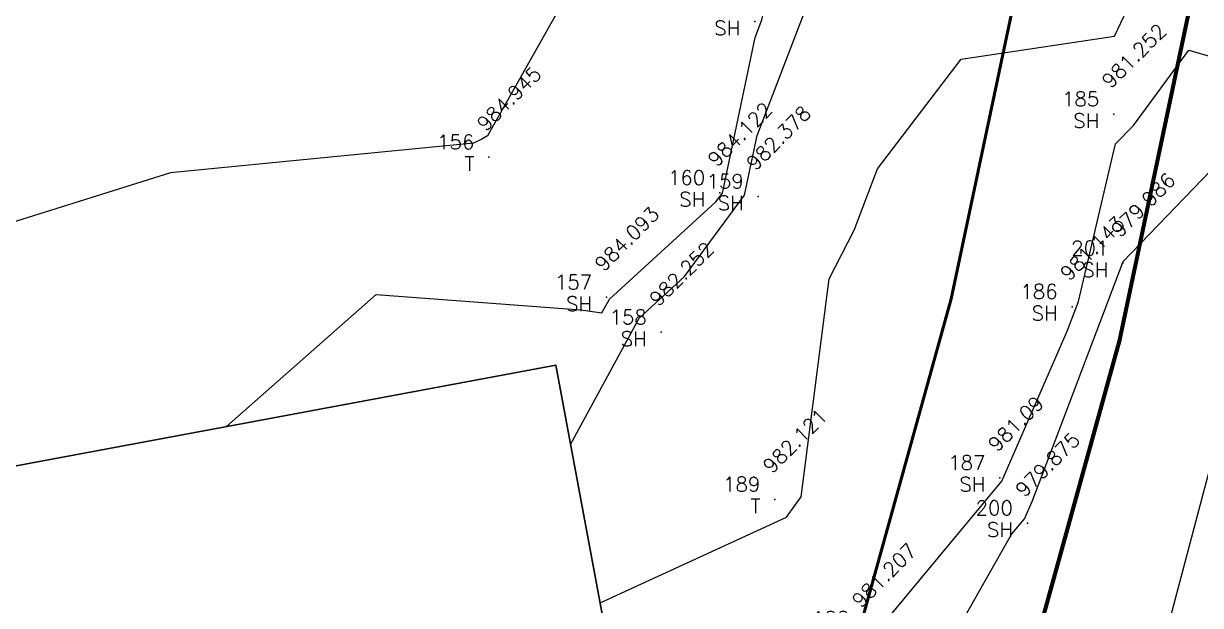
# Model space of a CAD drawing. Header units: metres. Extents: x 319894 to 3389272, y 120 to 6136017.
# Drawn here: x 320805.95 to 320826.28, y 3067846.36 to 3067856.42 of the extents above; entities that cross this region are included whole.
import ezdxf
from ezdxf.enums import TextEntityAlignment as Align

# ---------------------------------------------------------------- set-up
doc = ezdxf.new("R2010")
doc.units = ezdxf.units.M
doc.header["$MEASUREMENT"] = 0
doc.layers.get('Defpoints').update_dxf_attribs({"color": 254})
doc.layers.add('a_MUEBLE', color=255, linetype='Continuous', lineweight=5)
doc.layers.add('wall', color=4, linetype='Continuous', lineweight=30)
for name, color, linetype in [('Contour', 254, 'Continuous'), ('Index_Contour', 8, 'Continuous'), ('Points', 7, 'Continuous'), ('Points-ELV', 6, 'Continuous'), ('Points-NUM', 4, 'Continuous'), ('Points-TXT', 3, 'Continuous'), ('S-DIM', 7, 'Continuous'), ('SH', 7, 'Continuous'), ('T', 7, 'Continuous')]:
    doc.layers.add(name, color=color, linetype=linetype)
doc.styles.add('romans', font='romans.shx')
doc.styles.get("Standard").update_dxf_attribs({"font": 'arial.ttf'})
doc.dimstyles.get("Standard").update_dxf_attribs({"dimtxt": 0.2, "dimasz": 0.18, "dimexe": 0.2, "dimexo": 0.2, "dimgap": 0.09, "dimtad": 1, "dimzin": 0, "dimdsep": 46, "dimtxsty": 'Standard', "dimblk": 'OBLIQUE', "dimcen": 0.09, "dimdle": 0.15, "dimclrt": 7, "dimadec": 0, "dimazin": 0, "dimtfac": 1, "dimtofl": 0, "dimtmove": 0, "dimatfit": 3, "dimfxl": 0.3, "dimfxlon": 1, "dimtfillclr": 2, "dimtolj": 1, "dimtzin": 0, "dimarcsym": 0})

# ---------------------------------------------------------------- blocks, each defined once
blk = doc.blocks.new('_Oblique')
at = {"color": 0, "linetype": 'ByBlock', "lineweight": -2}
blk.add_line((-0.5, -0.5), (0.5, 0.5), dxfattribs=at)
blk = doc.blocks.new('*D649')
at = {"layer": 'Defpoints', "color": 0, "transparency": 16777216}
for p in [(320824.546, 3067864.018), (320834.823, 3067855.273), (320834.823, 3067855.273)]:
    blk.add_point(p, dxfattribs=at)
at = {"layer": 'S-DIM', "color": 0, "lineweight": -2, "transparency": 16777216}
for p, q in [((320824.431, 3067864.115), (320834.937, 3067855.175)), ((320824.546, 3067864.018), (320824.416, 3067863.865)), ((320834.823, 3067855.273), (320834.693, 3067855.12))]:
    blk.add_line(p, q, dxfattribs=at)
at = {"layer": 'S-DIM', "color": 0, "lineweight": -2, "transparency": 16777216, "xscale": 0.18, "yscale": 0.18, "zscale": 0.18}
for p, rotation in [((320824.546, 3067864.018), 139.605252213092), ((320834.823, 3067855.273), 319.6052522130921)]:
    blk.add_blockref('_Oblique', p, dxfattribs=dict(at, rotation=rotation))
at = {"layer": 'S-DIM', "color": 7, "transparency": 16777216, "insert": (320829.809, 3067859.791), "char_height": 0.2, "attachment_point": 5, "rotation": 319.6053}
blk.add_mtext('\\A1;13.49', dxfattribs=at)
blk = doc.blocks.new('POINTS')
at = {"layer": 'Points'}
blk.add_line((0, 0), (0, 0), dxfattribs=at)
blk.add_point((0, 0), dxfattribs=at)
at = {"layer": 'Points-ELV', "style": 'romans'}
blk.add_attdef('ELEV', text='', height=1, rotation=45, dxfattribs=at).set_placement((0, 0), align=Align.BOTTOM_LEFT)
at = {"layer": 'Points-NUM', "style": 'romans'}
blk.add_attdef('PTNUM', text='', height=1, dxfattribs=at).set_placement((0, 0), align=Align.BOTTOM_RIGHT)
at = {"layer": 'Points-TXT', "style": 'romans'}
blk.add_attdef('DESC', text='', height=1, dxfattribs=at).set_placement((0, 0), align=Align.BOTTOM_RIGHT)

msp = doc.modelspace()

# ---------------------------------------------------------------- linework, layer by layer
at = {"color": 1, "elevation": 987.586}
msp.add_lwpolyline([(320777.917, 3067902.345), (320765.452, 3067887.9), (320765.742, 3067881.201), (320760.327, 3067874.569), (320762.69, 3067869.453), (320761.66, 3067864.603), (320762.922, 3067848.287), (320767.166, 3067836.153), (320773.116, 3067821.854), (320781.932, 3067817.905), (320791.95, 3067819.881), (320794.953, 3067820.178), (320802.116, 3067822.366), (320808.503, 3067825.368), (320811.983, 3067828.431), (320818.784, 3067836.424), (320822.771, 3067843.302), (320824.889, 3067850.949), (320827.341, 3067862.58), (320827.988, 3067866.319), (320820.168, 3067865.216), (320817.346, 3067874.838), (320805.657, 3067881.713), (320787.148, 3067898.206)], dxfattribs=at)
at = {"color": 2, "lineweight": 158}
msp.add_lwpolyline([(320781.932, 3067817.905), (320791.95, 3067819.881), (320794.953, 3067820.178), (320802.116, 3067822.366), (320808.503, 3067825.368), (320811.983, 3067828.431), (320818.784, 3067836.424), (320822.771, 3067843.302), (320824.889, 3067850.949), (320826.115, 3067856.765), (320826.972, 3067860.826), (320827.078, 3067861.333), (320827.212, 3067861.967), (320827.341, 3067862.58), (320827.573, 3067863.916), (320827.881, 3067865.699), (320828.15, 3067867.255), (320828.924, 3067871.727), (320829.069, 3067872.567), (320831.126, 3067880.134), (320831.582, 3067881.814), (320832.164, 3067883.954), (320832.271, 3067884.348), (320835.666, 3067890.418)], dxfattribs=at)
at = {"color": 3, "lineweight": 50}
msp.add_lwpolyline([(320775.428, 3067824.106), (320782.288, 3067821.033), (320791.511, 3067822.853), (320794.361, 3067823.134), (320801.034, 3067825.173), (320806.841, 3067827.901), (320809.838, 3067830.539), (320816.324, 3067838.162), (320819.982, 3067844.474), (320821.973, 3067851.66), (320823.18, 3067857.384), (320824.036, 3067861.445), (320824.143, 3067861.952), (320824.277, 3067862.585), (320824.395, 3067863.146), (320824.617, 3067864.428), (320824.925, 3067866.21), (320825.194, 3067867.766), (320825.788, 3067871.198)], dxfattribs=at)
at = {"layer": 'a_MUEBLE', "lineweight": 40, "elevation": 968}
msp.add_lwpolyline([(320781.932, 3067817.905), (320791.95, 3067819.881), (320794.953, 3067820.178), (320802.116, 3067822.366), (320808.503, 3067825.368), (320811.983, 3067828.431), (320818.784, 3067836.424), (320822.771, 3067843.302), (320824.889, 3067850.949), (320826.115, 3067856.765), (320826.972, 3067860.826), (320827.078, 3067861.333), (320827.212, 3067861.967), (320827.341, 3067862.58), (320827.573, 3067863.916), (320827.881, 3067865.699), (320828.15, 3067867.255), (320828.924, 3067871.727), (320829.069, 3067872.567), (320831.126, 3067880.134), (320831.582, 3067881.814), (320832.164, 3067883.954), (320832.271, 3067884.348), (320835.666, 3067890.418)], dxfattribs=at)
at = {"layer": 'Contour'}
for points in [[(320820.904, 3067846.169), (320822.851, 3067848.511), (320823.975, 3067851.102), (320824.171, 3067851.616), (320824.813, 3067854.336), (320825.12, 3067854.654), (320826.079, 3067855.954), (320826.475, 3067855.839), (320827.363, 3067856.419), (320829.879, 3067861.683), (320829.003, 3067861.905), (320828.389, 3067862.127), (320828.596, 3067863.468), (320828.978, 3067864.346), (320829.19, 3067865.082), (320829.958, 3067867.194), (320832.388, 3067873.722), (320832.322, 3067873.937), (320831.168, 3067874.171), (320831.339, 3067874.9), (320831.766, 3067876.057), (320833.095, 3067875.726), (320834.272, 3067875.405), (320839.124, 3067876.951)], [(320815.399, 3067849.146), (320816.583, 3067851.327), (320817.37, 3067852.046), (320818.404, 3067853.451), (320818.62, 3067854.482), (320819.454, 3067856.639), (320819.873, 3067858.358), (320820.512, 3067858.639), (320821.01, 3067858.962), (320823.156, 3067860.602), (320824.286, 3067861.72), (320825.074, 3067862.382), (320826.178, 3067862.958), (320826.532, 3067863.771), (320827.041, 3067865.538), (320828.887, 3067870.61), (320829.599, 3067872.523), (320829.393, 3067873.191), (320829.423, 3067873.315), (320829.935, 3067875.501)], [(320809.455, 3067849.453), (320812.039, 3067851.732), (320815.579, 3067851.471), (320815.939, 3067851.415), (320816.07, 3067851.655), (320817.909, 3067853.335), (320818.022, 3067853.487), (320818.586, 3067856.176), (320818.702, 3067856.477), (320818.786, 3067856.823), (320819.545, 3067859.333), (320820.444, 3067860.997), (320820.759, 3067861.553), (320821.717, 3067862.636), (320822.614, 3067864.235), (320823.327, 3067866.733), (320823.404, 3067867.131), (320823.498, 3067867.364), (320823.573, 3067867.513), (320826.03, 3067867.115), (320828.067, 3067871.912), (320828.15, 3067872.58), (320827.981, 3067873.963)], [(320815.91, 3067846.407), (320819.131, 3067847.887), (320819.384, 3067848.239), (320819.867, 3067852.003), (320820.3, 3067852.846), (320820.702, 3067853.906), (320822.148, 3067855.798), (320824.794, 3067856.196), (320825.125, 3067856.892), (320825.502, 3067857.648), (320826.383, 3067858.223), (320827.291, 3067860.124), (320826.975, 3067860.204), (320826.753, 3067860.284), (320827.105, 3067862.565), (320827.755, 3067864.059), (320828.116, 3067865.31), (320829.423, 3067868.902), (320830.993, 3067873.122), (320830.853, 3067873.577)], [(320837.371, 3067872.027), (320835.251, 3067864.638), (320834.158, 3067863.264), (320830.879, 3067852.996), (320830.145, 3067854.529), (320829.323, 3067852.81), (320827.868, 3067853.184), (320827.641, 3067852.932), (320827.4, 3067852.37), (320825.656, 3067845.782), (320824.652, 3067845.949), (320822.863, 3067844.05), (320822.079, 3067843.564), (320821.787, 3067843.245), (320821.067, 3067842.068), (320820.188, 3067840.432), (320820.027, 3067840.34), (320817.359, 3067837.528), (320816.653, 3067836.096), (320815.618, 3067836.409), (320814.215, 3067835.69)]]:
    msp.add_lwpolyline(points, dxfattribs=at)
at = {"layer": 'Index_Contour'}
for points in [[(320840.856, 3067875.402), (320835.307, 3067873.693), (320834.811, 3067871.963), (320834.569, 3067872.214), (320833.324, 3067872.422), (320833.084, 3067872.443), (320830.494, 3067865.486), (320830.264, 3067864.854), (320830.201, 3067864.634), (320830.087, 3067864.371), (320830.025, 3067863.97), (320831.031, 3067863.605), (320832.467, 3067863.242), (320828.343, 3067854.615), (320827.872, 3067854.307), (320826.974, 3067854.569), (320826.467, 3067853.882), (320824.938, 3067852.301), (320823.365, 3067848.154), (320823.241, 3067847.866), (320823.024, 3067847.606), (320821.326, 3067844.617)], [(320826.183, 3067874.805), (320826.085, 3067872.943), (320825.876, 3067871.246), (320825.047, 3067869.295), (320824.047, 3067869.456), (320823.59, 3067868.554), (320823.026, 3067867.146), (320822.558, 3067864.741), (320822.463, 3067864.405), (320822.342, 3067864.191), (320822.125, 3067863.945), (320820.091, 3067863.796), (320819.389, 3067862.818), (320818.59, 3067862.266), (320817.799, 3067861.037), (320816.877, 3067860.45), (320816.389, 3067858.777), (320813.966, 3067854.477), (320813.868, 3067854.42), (320813.723, 3067854.351), (320808.488, 3067853.837), (320805.036, 3067852.753)]]:
    msp.add_lwpolyline(points, dxfattribs=at)
at = {"layer": 'wall'}
msp.add_lwpolyline([(320782.078, 3067865.71), (320771.972, 3067863.826), (320777.563, 3067833.842), (320816.885, 3067841.175), (320815.144, 3067850.514), (320795.974, 3067846.939)], dxfattribs=at)

# ---------------------------------------------------------------- block references
at = {"layer": 'SH', "linetype": 'Continuous'}
ref = msp.add_blockref('POINTS', (320818.58, 3067856.451, 984.162), dxfattribs=at)
ref.add_attrib('PTNUM', '162', dxfattribs={"layer": 'Points-NUM', "height": 0.25, "style": 'romans'}).set_placement((320818.33, 3067856.513, 984.162), align=Align.BOTTOM_RIGHT)
ref.add_attrib('DESC', 'SH', dxfattribs={"layer": 'Points-TXT', "height": 0.25, "style": 'romans'}).set_placement((320818.33, 3067856.138, 984.162), align=Align.BOTTOM_RIGHT)
ref.add_attrib('ELEV', '984.162', dxfattribs={"layer": 'Points-ELV', "height": 0.25, "rotation": 45, "style": 'romans'}).set_placement((320818.58, 3067856.826, 984.162), align=Align.BOTTOM_LEFT)
ref = msp.add_blockref('POINTS', (320824.781, 3067854.849, 981.252), dxfattribs=at)
ref.add_attrib('PTNUM', '185', dxfattribs={"layer": 'Points-NUM', "height": 0.25, "style": 'romans'}).set_placement((320824.531, 3067854.911, 981.252), align=Align.BOTTOM_RIGHT)
ref.add_attrib('DESC', 'SH', dxfattribs={"layer": 'Points-TXT', "height": 0.25, "style": 'romans'}).set_placement((320824.531, 3067854.536, 981.252), align=Align.BOTTOM_RIGHT)
ref.add_attrib('ELEV', '981.252', dxfattribs={"layer": 'Points-ELV', "height": 0.25, "rotation": 45, "style": 'romans'}).set_placement((320824.781, 3067855.224, 981.252), align=Align.BOTTOM_LEFT)
ref = msp.add_blockref('POINTS', (320817.975, 3067853.492, 984.122), dxfattribs=at)
ref.add_attrib('PTNUM', '160', dxfattribs={"layer": 'Points-NUM', "height": 0.25, "style": 'romans'}).set_placement((320817.725, 3067853.554, 984.122), align=Align.BOTTOM_RIGHT)
ref.add_attrib('DESC', 'SH', dxfattribs={"layer": 'Points-TXT', "height": 0.25, "style": 'romans'}).set_placement((320817.725, 3067853.179, 984.122), align=Align.BOTTOM_RIGHT)
ref.add_attrib('ELEV', '984.122', dxfattribs={"layer": 'Points-ELV', "height": 0.25, "rotation": 45, "style": 'romans'}).set_placement((320817.975, 3067853.867, 984.122), align=Align.BOTTOM_LEFT)
ref = msp.add_blockref('POINTS', (320818.641, 3067853.429, 982.378), dxfattribs=at)
ref.add_attrib('PTNUM', '159', dxfattribs={"layer": 'Points-NUM', "height": 0.25, "style": 'romans'}).set_placement((320818.391, 3067853.491, 982.378), align=Align.BOTTOM_RIGHT)
ref.add_attrib('DESC', 'SH', dxfattribs={"layer": 'Points-TXT', "height": 0.25, "style": 'romans'}).set_placement((320818.391, 3067853.116, 982.378), align=Align.BOTTOM_RIGHT)
ref.add_attrib('ELEV', '982.378', dxfattribs={"layer": 'Points-ELV', "height": 0.25, "rotation": 45, "style": 'romans'}).set_placement((320818.641, 3067853.804, 982.378), align=Align.BOTTOM_LEFT)
ref = msp.add_blockref('POINTS', (320824.939, 3067852.273, 979.986), dxfattribs=at)
ref.add_attrib('PTNUM', '201', dxfattribs={"layer": 'Points-NUM', "height": 0.25, "style": 'romans'}).set_placement((320824.689, 3067852.335, 979.986), align=Align.BOTTOM_RIGHT)
ref.add_attrib('DESC', 'SH', dxfattribs={"layer": 'Points-TXT', "height": 0.25, "style": 'romans'}).set_placement((320824.689, 3067851.96, 979.986), align=Align.BOTTOM_RIGHT)
ref.add_attrib('ELEV', '979.986', dxfattribs={"layer": 'Points-ELV', "height": 0.25, "rotation": 45, "style": 'romans'}).set_placement((320824.939, 3067852.648, 979.986), align=Align.BOTTOM_LEFT)
ref = msp.add_blockref('POINTS', (320816.022, 3067851.686, 984.093), dxfattribs=at)
ref.add_attrib('PTNUM', '157', dxfattribs={"layer": 'Points-NUM', "height": 0.25, "style": 'romans'}).set_placement((320815.772, 3067851.748, 984.093), align=Align.BOTTOM_RIGHT)
ref.add_attrib('DESC', 'SH', dxfattribs={"layer": 'Points-TXT', "height": 0.25, "style": 'romans'}).set_placement((320815.772, 3067851.373, 984.093), align=Align.BOTTOM_RIGHT)
ref.add_attrib('ELEV', '984.093', dxfattribs={"layer": 'Points-ELV', "height": 0.25, "rotation": 45, "style": 'romans'}).set_placement((320816.022, 3067852.061, 984.093), align=Align.BOTTOM_LEFT)
ref = msp.add_blockref('POINTS', (320824.062, 3067851.524, 981.143), dxfattribs=at)
ref.add_attrib('PTNUM', '186', dxfattribs={"layer": 'Points-NUM', "height": 0.25, "style": 'romans'}).set_placement((320823.812, 3067851.586, 981.143), align=Align.BOTTOM_RIGHT)
ref.add_attrib('DESC', 'SH', dxfattribs={"layer": 'Points-TXT', "height": 0.25, "style": 'romans'}).set_placement((320823.812, 3067851.211, 981.143), align=Align.BOTTOM_RIGHT)
ref.add_attrib('ELEV', '981.143', dxfattribs={"layer": 'Points-ELV', "height": 0.25, "rotation": 45, "style": 'romans'}).set_placement((320824.062, 3067851.899, 981.143), align=Align.BOTTOM_LEFT)
ref = msp.add_blockref('POINTS', (320816.966, 3067851.082, 982.252), dxfattribs=at)
ref.add_attrib('PTNUM', '158', dxfattribs={"layer": 'Points-NUM', "height": 0.25, "style": 'romans'}).set_placement((320816.716, 3067851.144, 982.252), align=Align.BOTTOM_RIGHT)
ref.add_attrib('DESC', 'SH', dxfattribs={"layer": 'Points-TXT', "height": 0.25, "style": 'romans'}).set_placement((320816.716, 3067850.769, 982.252), align=Align.BOTTOM_RIGHT)
ref.add_attrib('ELEV', '982.252', dxfattribs={"layer": 'Points-ELV', "height": 0.25, "rotation": 45, "style": 'romans'}).set_placement((320816.966, 3067851.457, 982.252), align=Align.BOTTOM_LEFT)
ref = msp.add_blockref('POINTS', (320822.816, 3067848.569, 981.09), dxfattribs=at)
ref.add_attrib('PTNUM', '187', dxfattribs={"layer": 'Points-NUM', "height": 0.25, "style": 'romans'}).set_placement((320822.566, 3067848.631, 981.09), align=Align.BOTTOM_RIGHT)
ref.add_attrib('DESC', 'SH', dxfattribs={"layer": 'Points-TXT', "height": 0.25, "style": 'romans'}).set_placement((320822.566, 3067848.256, 981.09), align=Align.BOTTOM_RIGHT)
ref.add_attrib('ELEV', '981.09', dxfattribs={"layer": 'Points-ELV', "height": 0.25, "rotation": 45, "style": 'romans'}).set_placement((320822.816, 3067848.944, 981.09), align=Align.BOTTOM_LEFT)
ref = msp.add_blockref('POINTS', (320823.289, 3067847.786, 979.875), dxfattribs=at)
ref.add_attrib('PTNUM', '200', dxfattribs={"layer": 'Points-NUM', "height": 0.25, "style": 'romans'}).set_placement((320823.039, 3067847.848, 979.875), align=Align.BOTTOM_RIGHT)
ref.add_attrib('DESC', 'SH', dxfattribs={"layer": 'Points-TXT', "height": 0.25, "style": 'romans'}).set_placement((320823.039, 3067847.473, 979.875), align=Align.BOTTOM_RIGHT)
ref.add_attrib('ELEV', '979.875', dxfattribs={"layer": 'Points-ELV', "height": 0.25, "rotation": 45, "style": 'romans'}).set_placement((320823.289, 3067848.161, 979.875), align=Align.BOTTOM_LEFT)
ref = msp.add_blockref('POINTS', (320820.465, 3067845.872, 981.207), dxfattribs=at)
ref.add_attrib('PTNUM', '188', dxfattribs={"layer": 'Points-NUM', "height": 0.25, "style": 'romans'}).set_placement((320820.215, 3067845.934, 981.207), align=Align.BOTTOM_RIGHT)
ref.add_attrib('DESC', 'SH', dxfattribs={"layer": 'Points-TXT', "height": 0.25, "style": 'romans'}).set_placement((320820.215, 3067845.559, 981.207), align=Align.BOTTOM_RIGHT)
ref.add_attrib('ELEV', '981.207', dxfattribs={"layer": 'Points-ELV', "height": 0.25, "rotation": 45, "style": 'romans'}).set_placement((320820.465, 3067846.247, 981.207), align=Align.BOTTOM_LEFT)
at = {"layer": 'T', "linetype": 'Continuous'}
ref = msp.add_blockref('POINTS', (320813.987, 3067854.106, 984.945), dxfattribs=at)
ref.add_attrib('PTNUM', '156', dxfattribs={"layer": 'Points-NUM', "height": 0.25, "style": 'romans'}).set_placement((320813.737, 3067854.168, 984.945), align=Align.BOTTOM_RIGHT)
ref.add_attrib('DESC', 'T', dxfattribs={"layer": 'Points-TXT', "height": 0.25, "style": 'romans'}).set_placement((320813.737, 3067853.793, 984.945), align=Align.BOTTOM_RIGHT)
ref.add_attrib('ELEV', '984.945', dxfattribs={"layer": 'Points-ELV', "height": 0.25, "rotation": 45, "style": 'romans'}).set_placement((320813.987, 3067854.481, 984.945), align=Align.BOTTOM_LEFT)
ref = msp.add_blockref('POINTS', (320818.927, 3067848.195, 982.121), dxfattribs=at)
ref.add_attrib('PTNUM', '189', dxfattribs={"layer": 'Points-NUM', "height": 0.25, "style": 'romans'}).set_placement((320818.677, 3067848.257, 982.121), align=Align.BOTTOM_RIGHT)
ref.add_attrib('DESC', 'T', dxfattribs={"layer": 'Points-TXT', "height": 0.25, "style": 'romans'}).set_placement((320818.677, 3067847.882, 982.121), align=Align.BOTTOM_RIGHT)
ref.add_attrib('ELEV', '982.121', dxfattribs={"layer": 'Points-ELV', "height": 0.25, "rotation": 45, "style": 'romans'}).set_placement((320818.927, 3067848.57, 982.121), align=Align.BOTTOM_LEFT)

# ---------------------------------------------------------------- dimensions: what is measured, and where the dimension line sits
at = {"layer": 'S-DIM', "color": 1}
dim = msp.add_aligned_dim(p1=(320824.546, 3067864.018), p2=(320834.823, 3067855.273), distance=0, dimstyle='Standard', dxfattribs=at)
dim.commit()
dim.dimension.update_dxf_attribs({"geometry": '*D649', "text_midpoint": (320829.809, 3067859.791)})

doc.saveas('drawing.dxf')
